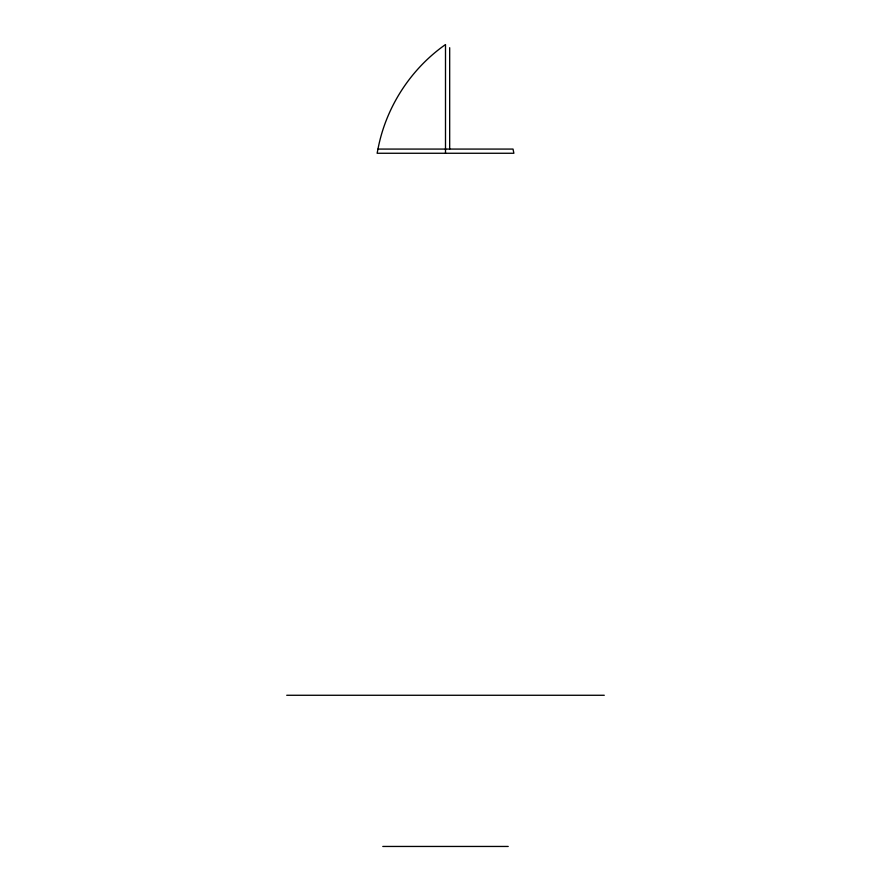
<?xml version="1.0" encoding="UTF-8"?>
<svg xmlns="http://www.w3.org/2000/svg" width="891" height="891" viewBox="0 0 891 891"><rect width="100%" height="100%" fill="white"/><g stroke="black" fill="none" stroke-linecap="round" stroke-linejoin="round"><path stroke-width="1.34" d="M377.973 149.075L377.127 153.263L513.873 153.263L513.027 149.075L377.973 149.075C385.926 107.243 410.64 68.997 445.5 44.55L445.5 153.263M286.724 695.27L604.276 695.27M382.785 846.45L508.215 846.45M449.677 47.702L449.677 149.075"/></g></svg>
